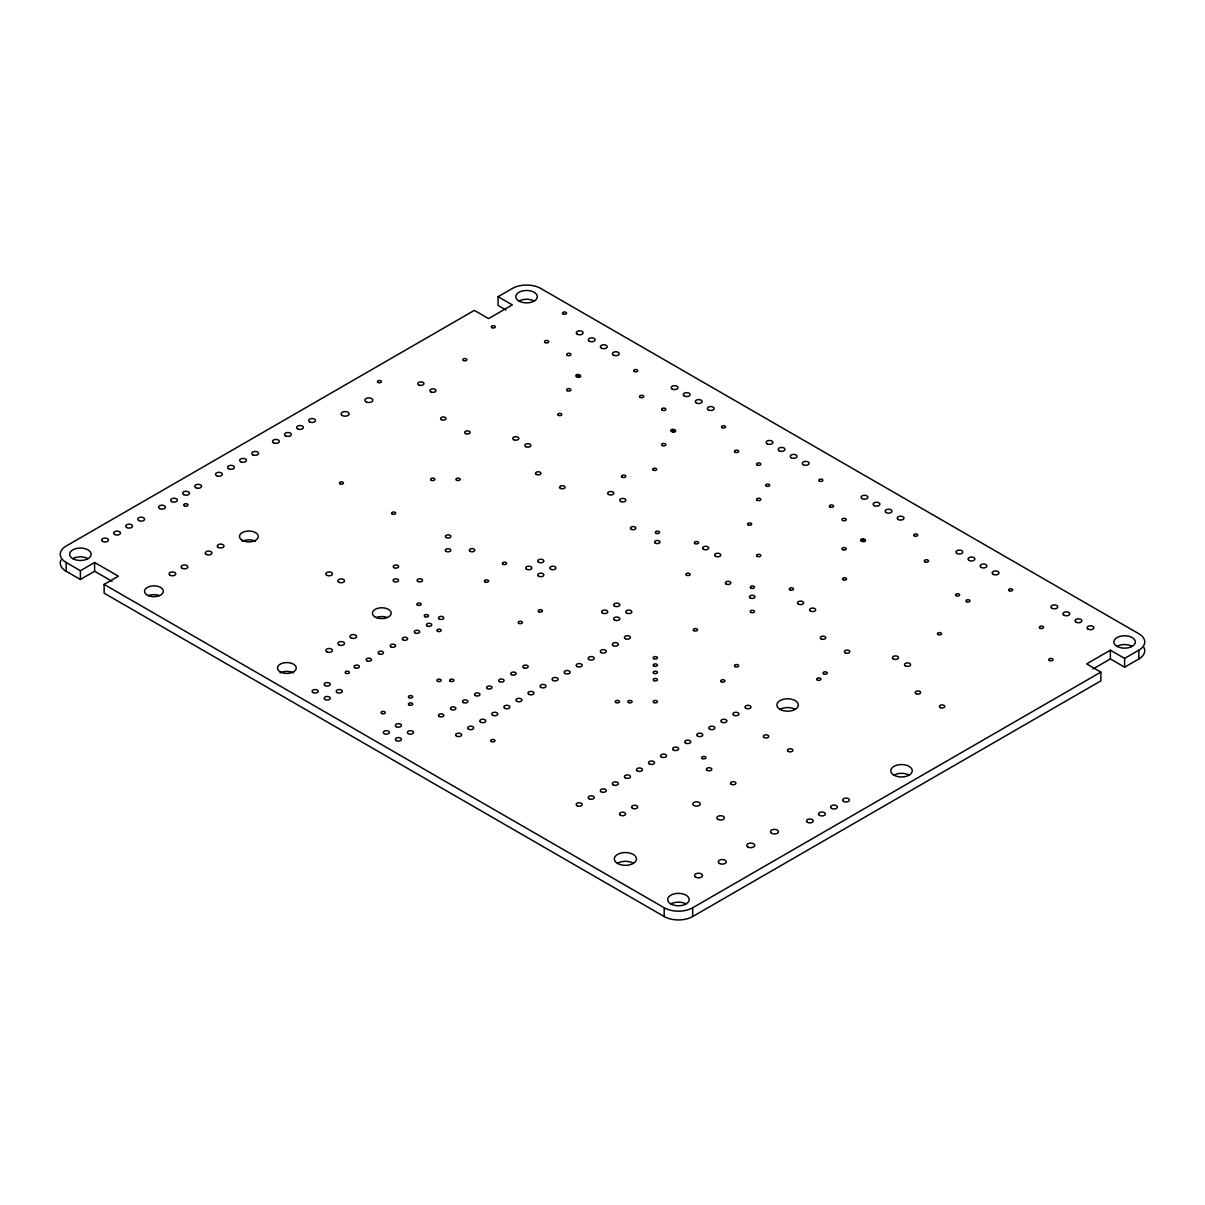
<?xml version="1.0" encoding="UTF-8"?>
<svg xmlns="http://www.w3.org/2000/svg" width="1205" height="1205" viewBox="0 0 1205 1205"><rect width="100%" height="100%" fill="white"/><g stroke="black" fill="none" stroke-linecap="round" stroke-linejoin="round"><path stroke-width="1.5" d="M505.995 310.016L498.072 305.452L498.072 296.671L512.321 288.462A20.139 11.628 0 0 1 540.789 288.462L1138.846 633.74A20.139 11.628 0 0 1 1138.846 650.188L1138.846 658.954L1124.611 667.178L1110.377 658.954L1092.965 669.001M498.072 296.671L512.321 304.895L488.582 318.602L474.348 310.378L66.155 546.046A20.139 11.628 0 0 0 66.155 562.494L80.389 570.718L94.623 562.494L118.361 576.186L104.127 584.41L104.127 593.176L664.211 916.538A20.139 11.628 0 0 0 692.679 916.538L1100.873 680.87L1100.873 672.104L1086.639 663.88L1110.377 650.188L1124.611 658.397L1138.846 650.188M60.943 560.024A20.139 11.628 0 0 0 66.155 571.26L80.389 579.485L94.623 571.26L112.035 581.307M104.127 584.41L664.211 907.772A20.139 11.628 0 0 0 692.679 907.772L1100.873 672.104M1124.611 658.397L1124.611 667.178M1110.377 650.188L1110.377 658.954M692.679 907.772L692.679 916.538M664.211 907.772L664.211 916.538M94.623 562.494L94.623 571.26M80.389 570.718L80.389 579.485M66.155 562.494L66.155 571.26M1144.057 647.718A20.139 11.628 0 0 1 1138.846 658.954M670.854 903.946A10.74 6.206 0 0 0 688.823 901.159A10.74 6.206 0 0 0 675.659 893.568A10.74 6.206 0 0 0 670.854 903.946A10.74 6.206 0 0 1 686.037 903.946M72.797 558.653A10.74 6.206 0 0 0 90.767 555.882A10.74 6.206 0 0 0 77.602 548.275A10.74 6.206 0 0 0 72.797 558.653A10.74 6.206 0 0 1 87.98 558.653M518.963 301.054A10.74 6.206 0 0 0 536.933 298.283A10.74 6.206 0 0 0 523.783 290.691A10.74 6.206 0 0 0 518.963 301.054A10.74 6.206 0 0 1 534.146 301.054M1117.02 646.347A10.74 6.206 0 0 0 1134.99 643.56A10.74 6.206 0 0 0 1121.84 635.969A10.74 6.206 0 0 0 1117.02 646.347A10.74 6.206 0 0 1 1132.203 646.347M893.929 775.146A10.74 6.206 0 0 0 911.899 772.36A10.74 6.206 0 0 0 898.749 764.768A10.74 6.206 0 0 0 893.929 775.146A10.74 6.206 0 0 1 909.127 775.146M780.012 709.368A10.74 6.206 0 0 0 797.981 706.597A10.74 6.206 0 0 0 784.832 699.005A10.74 6.206 0 0 0 780.012 709.368A10.74 6.206 0 0 1 795.21 709.368M617.562 863.172A11.086 6.402 0 0 1 633.227 863.172M148.546 595.601A9.399 5.423 0 0 1 159.361 595.601M280.208 672.932A9.399 5.423 0 0 1 293.508 672.932M376.382 617.517A9.399 5.423 0 0 1 387.197 617.517M242.235 541.391A9.399 5.423 0 0 1 255.535 541.391M750.851 612.396A2.139 1.235 0 0 0 754.42 611.839A2.139 1.235 0 0 0 751.815 610.332A2.139 1.235 0 0 0 750.851 612.396M789.893 589.863A2.139 1.235 0 0 0 793.462 589.305A2.139 1.235 0 0 0 790.841 587.799A2.139 1.235 0 0 0 789.893 589.863M717.984 819.4A3.751 2.169 0 0 0 724.265 818.421A3.751 2.169 0 0 0 719.671 815.77A3.751 2.169 0 0 0 717.984 819.4M273.49 442.792A3.404 1.973 0 0 0 279.183 441.904A3.404 1.973 0 0 0 275.011 439.494A3.404 1.973 0 0 0 273.49 442.792M558.352 415.333A2.018 1.16 0 0 0 561.726 414.806A2.018 1.16 0 0 0 559.256 413.39A2.018 1.16 0 0 0 558.352 415.333M693.899 630.667A2.139 1.235 0 0 0 697.469 630.11A2.139 1.235 0 0 0 694.848 628.603A2.139 1.235 0 0 0 693.899 630.667M817.321 679.997A2.139 1.235 0 0 0 820.891 679.439A2.139 1.235 0 0 0 818.27 677.933A2.139 1.235 0 0 0 817.321 679.997M735.035 666.591A2.139 1.235 0 0 0 738.605 666.049A2.139 1.235 0 0 0 735.984 664.542A2.139 1.235 0 0 0 735.035 666.591M653.291 470.146A2.018 1.16 0 0 0 656.65 469.619A2.018 1.16 0 0 0 654.195 468.203A2.018 1.16 0 0 0 653.291 470.146M626.63 613.074A3.073 1.777 0 0 0 631.751 612.276A3.073 1.777 0 0 0 628.001 610.107A3.073 1.777 0 0 0 626.63 613.074M431.224 480.223A2.139 1.235 0 0 0 434.794 479.68A2.139 1.235 0 0 0 432.173 478.159A2.139 1.235 0 0 0 431.224 480.223M456.544 480.223A2.139 1.235 0 0 0 460.114 479.68A2.139 1.235 0 0 0 457.493 478.159A2.139 1.235 0 0 0 456.544 480.223M184.38 505.814A2.139 1.235 0 0 0 187.95 505.257A2.139 1.235 0 0 0 185.329 503.75A2.139 1.235 0 0 0 184.38 505.814M485.013 581.94A2.139 1.235 0 0 0 488.597 581.382A2.139 1.235 0 0 0 485.976 579.876A2.139 1.235 0 0 0 485.013 581.94M842.626 549.661A2.139 1.235 0 0 0 846.211 549.103A2.139 1.235 0 0 0 843.59 547.597A2.139 1.235 0 0 0 842.626 549.661M475.388 695.556A2.681 1.551 0 0 0 479.876 694.863A2.681 1.551 0 0 0 476.593 692.965A2.681 1.551 0 0 0 475.388 695.556M487.453 688.597A2.681 1.551 0 0 0 491.941 687.904A2.681 1.551 0 0 0 488.643 686.007A2.681 1.551 0 0 0 487.453 688.597M523.618 667.721A2.681 1.551 0 0 0 528.106 667.028A2.681 1.551 0 0 0 524.823 665.13A2.681 1.551 0 0 0 523.618 667.721M390.992 646.844A2.681 1.551 0 0 0 395.496 646.151A2.681 1.551 0 0 0 392.197 644.238A2.681 1.551 0 0 0 390.992 646.844M403.057 639.885A2.681 1.551 0 0 0 407.546 639.177A2.681 1.551 0 0 0 404.262 637.279A2.681 1.551 0 0 0 403.057 639.885M366.892 660.762A2.681 1.551 0 0 0 371.381 660.069A2.681 1.551 0 0 0 368.082 658.171A2.681 1.551 0 0 0 366.892 660.762M451.273 709.489A2.681 1.551 0 0 0 455.776 708.781A2.681 1.551 0 0 0 452.478 706.883A2.681 1.551 0 0 0 451.273 709.489M439.223 716.448A2.681 1.551 0 0 0 443.711 715.755A2.681 1.551 0 0 0 440.428 713.857A2.681 1.551 0 0 0 439.223 716.448M463.338 702.53A2.681 1.551 0 0 0 467.826 701.822A2.681 1.551 0 0 0 464.543 699.924A2.681 1.551 0 0 0 463.338 702.53M427.173 625.952A2.681 1.551 0 0 0 431.661 625.259A2.681 1.551 0 0 0 428.362 623.362A2.681 1.551 0 0 0 427.173 625.952M378.942 653.803A2.681 1.551 0 0 0 383.431 653.11A2.681 1.551 0 0 0 380.147 651.212A2.681 1.551 0 0 0 378.942 653.803M354.827 667.721A2.681 1.551 0 0 0 359.316 667.028A2.681 1.551 0 0 0 356.032 665.13A2.681 1.551 0 0 0 354.827 667.721M415.107 632.911A2.681 1.551 0 0 0 419.596 632.218A2.681 1.551 0 0 0 416.312 630.32A2.681 1.551 0 0 0 415.107 632.911M499.503 681.638A2.681 1.551 0 0 0 503.991 680.946A2.681 1.551 0 0 0 500.708 679.048A2.681 1.551 0 0 0 499.503 681.638M511.553 674.68A2.681 1.551 0 0 0 516.056 673.987A2.681 1.551 0 0 0 512.758 672.089A2.681 1.551 0 0 0 511.553 674.68M439.223 618.993A2.681 1.551 0 0 0 443.711 618.301A2.681 1.551 0 0 0 440.428 616.403A2.681 1.551 0 0 0 439.223 618.993M631.239 529.236A2.726 1.567 0 0 0 635.788 528.528A2.726 1.567 0 0 0 632.459 526.6A2.726 1.567 0 0 0 631.239 529.236M601.37 348.14A3.404 1.973 0 0 0 607.079 347.251A3.404 1.973 0 0 0 602.892 344.841A3.404 1.973 0 0 0 601.37 348.14M601.175 652.598A3.028 1.747 0 0 0 606.22 651.815A3.028 1.747 0 0 0 602.53 649.676A3.028 1.747 0 0 0 601.175 652.598M655.354 543.154A2.726 1.567 0 0 0 659.903 542.461A2.726 1.567 0 0 0 656.574 540.533A2.726 1.567 0 0 0 655.354 543.154M613.42 355.098A3.404 1.973 0 0 0 619.129 354.21A3.404 1.973 0 0 0 614.957 351.8A3.404 1.973 0 0 0 613.42 355.098M748.215 524.943A2.018 1.16 0 0 0 751.589 524.431A2.018 1.16 0 0 0 749.118 523A2.018 1.16 0 0 0 748.215 524.943M602.515 613.074A3.073 1.777 0 0 0 607.651 612.276A3.073 1.777 0 0 0 603.886 610.107A3.073 1.777 0 0 0 602.515 613.074M843.154 579.756A2.018 1.16 0 0 0 846.513 579.228A2.018 1.16 0 0 0 844.042 577.813A2.018 1.16 0 0 0 843.154 579.756M938.077 634.568A2.018 1.16 0 0 0 941.451 634.041A2.018 1.16 0 0 0 938.981 632.61A2.018 1.16 0 0 0 938.077 634.568M206.221 554.345A3.359 1.943 0 0 0 211.839 553.487A3.359 1.943 0 0 0 207.727 551.107A3.359 1.943 0 0 0 206.221 554.345M966.561 601.672A2.018 1.16 0 0 0 969.92 601.159A2.018 1.16 0 0 0 967.464 599.729A2.018 1.16 0 0 0 966.561 601.672M614.565 606.115A3.073 1.777 0 0 0 619.701 605.317A3.073 1.777 0 0 0 615.951 603.148A3.073 1.777 0 0 0 614.565 606.115M956.152 595.677A2.018 1.16 0 0 0 959.526 595.149A2.018 1.16 0 0 0 957.056 593.734A2.018 1.16 0 0 0 956.152 595.677M862.132 541.391A2.018 1.16 0 0 0 865.506 540.864A2.018 1.16 0 0 0 863.036 539.448A2.018 1.16 0 0 0 862.132 541.391M338.831 582.196A3.359 1.943 0 0 0 344.449 581.322A3.359 1.943 0 0 0 340.337 578.957A3.359 1.943 0 0 0 338.831 582.196M861.229 540.864A2.018 1.16 0 0 0 864.603 540.352A2.018 1.16 0 0 0 862.132 538.921A2.018 1.16 0 0 0 861.229 540.864M614.565 620.033A3.073 1.777 0 0 0 619.701 619.234A3.073 1.777 0 0 0 615.951 617.065A3.073 1.777 0 0 0 614.565 620.033M766.305 486.067A2.018 1.16 0 0 0 769.664 485.54A2.018 1.16 0 0 0 767.208 484.124A2.018 1.16 0 0 0 766.305 486.067M672.269 431.782A2.018 1.16 0 0 0 675.644 431.254A2.018 1.16 0 0 0 673.173 429.824A2.018 1.16 0 0 0 672.269 431.782M671.366 431.254A2.018 1.16 0 0 0 674.74 430.727A2.018 1.16 0 0 0 672.269 429.311A2.018 1.16 0 0 0 671.366 431.254M577.346 376.969A2.018 1.16 0 0 0 580.72 376.442A2.018 1.16 0 0 0 578.249 375.026A2.018 1.16 0 0 0 577.346 376.969M576.442 376.442A2.018 1.16 0 0 0 579.816 375.93A2.018 1.16 0 0 0 577.346 374.499A2.018 1.16 0 0 0 576.442 376.442M285.54 435.833A3.404 1.973 0 0 0 291.249 434.945A3.404 1.973 0 0 0 287.061 432.535A3.404 1.973 0 0 0 285.54 435.833M491.911 327.64A2.018 1.16 0 0 0 495.27 327.127A2.018 1.16 0 0 0 492.815 325.696A2.018 1.16 0 0 0 491.911 327.64M764.136 737.505A2.726 1.567 0 0 0 768.7 736.797A2.726 1.567 0 0 0 765.356 734.869A2.726 1.567 0 0 0 764.136 737.505M788.251 751.423A2.726 1.567 0 0 0 792.815 750.715A2.726 1.567 0 0 0 789.471 748.802A2.726 1.567 0 0 0 788.251 751.423M707.184 770.387A2.726 1.567 0 0 0 711.733 769.679A2.726 1.567 0 0 0 708.404 767.751A2.726 1.567 0 0 0 707.184 770.387M613.225 645.639A3.028 1.747 0 0 0 618.286 644.856A3.028 1.747 0 0 0 614.58 642.717A3.028 1.747 0 0 0 613.225 645.639M672.194 389.019A3.404 1.973 0 0 0 677.888 388.146A3.404 1.973 0 0 0 673.716 385.721A3.404 1.973 0 0 0 672.194 389.019M731.284 784.304A2.726 1.567 0 0 0 735.848 783.612A2.726 1.567 0 0 0 732.519 781.684A2.726 1.567 0 0 0 731.284 784.304M441.376 419.626A2.726 1.567 0 0 0 445.94 418.918A2.726 1.567 0 0 0 442.596 416.99A2.726 1.567 0 0 0 441.376 419.626M465.492 433.544A2.726 1.567 0 0 0 470.04 432.836A2.726 1.567 0 0 0 466.712 430.908A2.726 1.567 0 0 0 465.492 433.544M536.3 474.439A2.726 1.567 0 0 0 540.864 473.731A2.726 1.567 0 0 0 537.52 471.803A2.726 1.567 0 0 0 536.3 474.439M560.415 488.356A2.726 1.567 0 0 0 564.979 487.648A2.726 1.567 0 0 0 561.635 485.72A2.726 1.567 0 0 0 560.415 488.356M297.59 428.86A3.404 1.973 0 0 0 303.299 427.986A3.404 1.973 0 0 0 299.126 425.576A3.404 1.973 0 0 0 297.59 428.86M326.781 651.8A3.359 1.943 0 0 0 332.399 650.926A3.359 1.943 0 0 0 328.287 648.561A3.359 1.943 0 0 0 326.781 651.8M309.655 421.901A3.404 1.973 0 0 0 315.364 421.027A3.404 1.973 0 0 0 311.176 418.617A3.404 1.973 0 0 0 309.655 421.901M719.415 863.458A4.007 2.32 0 0 0 726.118 862.418A4.007 2.32 0 0 0 721.223 859.587A4.007 2.32 0 0 0 719.415 863.458M170.056 575.237A3.359 1.943 0 0 0 175.659 574.363A3.359 1.943 0 0 0 171.547 571.998A3.359 1.943 0 0 0 170.056 575.237M695.692 877.165A4.007 2.32 0 0 0 702.394 876.125A4.007 2.32 0 0 0 697.484 873.294A4.007 2.32 0 0 0 695.692 877.165M342.265 415.514A4.007 2.32 0 0 0 348.968 414.475A4.007 2.32 0 0 0 344.058 411.643A4.007 2.32 0 0 0 342.265 415.514M366.004 401.822A4.007 2.32 0 0 0 372.707 400.783A4.007 2.32 0 0 0 367.796 397.951A4.007 2.32 0 0 0 366.004 401.822M182.106 568.278A3.359 1.943 0 0 0 187.724 567.404A3.359 1.943 0 0 0 183.612 565.024A3.359 1.943 0 0 0 182.106 568.278M771.637 833.318A4.007 2.32 0 0 0 778.34 832.278A4.007 2.32 0 0 0 773.429 829.447A4.007 2.32 0 0 0 771.637 833.318M747.898 847.01A4.007 2.32 0 0 0 754.601 845.97A4.007 2.32 0 0 0 749.691 843.139A4.007 2.32 0 0 0 747.898 847.01M216.523 475.674A3.404 1.973 0 0 0 222.232 474.785A3.404 1.973 0 0 0 218.06 472.375A3.404 1.973 0 0 0 216.523 475.674M228.589 468.715A3.404 1.973 0 0 0 234.282 467.826A3.404 1.973 0 0 0 230.11 465.416A3.404 1.973 0 0 0 228.589 468.715M218.271 547.386A3.359 1.943 0 0 0 223.889 546.528A3.359 1.943 0 0 0 219.777 544.148A3.359 1.943 0 0 0 218.271 547.386M240.638 461.756A3.404 1.973 0 0 0 246.347 460.867A3.404 1.973 0 0 0 242.16 458.457A3.404 1.973 0 0 0 240.638 461.756M252.689 454.782A3.404 1.973 0 0 0 258.397 453.908A3.404 1.973 0 0 0 254.225 451.498A3.404 1.973 0 0 0 252.689 454.782M159.572 508.555A3.404 1.973 0 0 0 165.281 507.667A3.404 1.973 0 0 0 161.093 505.257A3.404 1.973 0 0 0 159.572 508.555M589.109 798.764A3.028 1.747 0 0 0 594.17 797.981A3.028 1.747 0 0 0 590.465 795.842A3.028 1.747 0 0 0 589.109 798.764M171.622 501.596A3.404 1.973 0 0 0 177.331 500.708A3.404 1.973 0 0 0 173.159 498.298A3.404 1.973 0 0 0 171.622 501.596M183.687 494.637A3.404 1.973 0 0 0 189.381 493.749A3.404 1.973 0 0 0 185.209 491.339A3.404 1.973 0 0 0 183.687 494.637M709.67 729.161A3.028 1.747 0 0 0 714.731 728.377A3.028 1.747 0 0 0 711.025 726.238A3.028 1.747 0 0 0 709.67 729.161M195.737 487.679A3.404 1.973 0 0 0 201.446 486.79A3.404 1.973 0 0 0 197.259 484.38A3.404 1.973 0 0 0 195.737 487.679M637.34 770.929A3.028 1.747 0 0 0 642.386 770.146A3.028 1.747 0 0 0 638.695 768.007A3.028 1.747 0 0 0 637.34 770.929M102.606 541.437A3.404 1.973 0 0 0 108.314 540.563A3.404 1.973 0 0 0 104.142 538.153A3.404 1.973 0 0 0 102.606 541.437M114.671 534.478A3.404 1.973 0 0 0 120.364 533.589A3.404 1.973 0 0 0 116.192 531.179A3.404 1.973 0 0 0 114.671 534.478M126.721 527.519A3.404 1.973 0 0 0 132.43 526.63A3.404 1.973 0 0 0 128.257 524.22A3.404 1.973 0 0 0 126.721 527.519M138.786 520.56A3.404 1.973 0 0 0 144.48 519.671A3.404 1.973 0 0 0 140.307 517.261A3.404 1.973 0 0 0 138.786 520.56M577.255 334.207A3.404 1.973 0 0 0 582.964 333.333A3.404 1.973 0 0 0 578.792 330.923A3.404 1.973 0 0 0 577.255 334.207M589.32 341.181A3.404 1.973 0 0 0 595.014 340.292A3.404 1.973 0 0 0 590.842 337.882A3.404 1.973 0 0 0 589.32 341.181M803.283 464.708A3.404 1.973 0 0 0 808.992 463.82A3.404 1.973 0 0 0 804.82 461.41A3.404 1.973 0 0 0 803.283 464.708M721.735 722.202A3.028 1.747 0 0 0 726.781 721.418A3.028 1.747 0 0 0 723.09 719.28A3.028 1.747 0 0 0 721.735 722.202M862.042 498.629A3.404 1.973 0 0 0 867.751 497.755A3.404 1.973 0 0 0 863.578 495.345A3.404 1.973 0 0 0 862.042 498.629M874.107 505.603A3.404 1.973 0 0 0 879.801 504.714A3.404 1.973 0 0 0 875.628 502.304A3.404 1.973 0 0 0 874.107 505.603M886.157 512.562A3.404 1.973 0 0 0 891.866 511.673A3.404 1.973 0 0 0 887.693 509.263A3.404 1.973 0 0 0 886.157 512.562M649.39 763.955A3.028 1.747 0 0 0 654.451 763.187A3.028 1.747 0 0 0 650.745 761.048A3.028 1.747 0 0 0 649.39 763.955M898.222 519.521A3.404 1.973 0 0 0 903.916 518.632A3.404 1.973 0 0 0 899.743 516.222A3.404 1.973 0 0 0 898.222 519.521M956.981 553.441A3.404 1.973 0 0 0 962.675 552.553A3.404 1.973 0 0 0 958.502 550.143A3.404 1.973 0 0 0 956.981 553.441M969.031 560.4A3.404 1.973 0 0 0 974.74 559.527A3.404 1.973 0 0 0 970.567 557.102A3.404 1.973 0 0 0 969.031 560.4M456.499 736.119A3.028 1.747 0 0 0 461.545 735.336A3.028 1.747 0 0 0 457.855 733.197A3.028 1.747 0 0 0 456.499 736.119M981.096 567.359A3.404 1.973 0 0 0 986.79 566.486A3.404 1.973 0 0 0 982.617 564.076A3.404 1.973 0 0 0 981.096 567.359M993.146 574.318A3.404 1.973 0 0 0 998.855 573.444A3.404 1.973 0 0 0 994.667 571.034A3.404 1.973 0 0 0 993.146 574.318M1051.905 608.254A3.404 1.973 0 0 0 1057.613 607.365A3.404 1.973 0 0 0 1053.441 604.955A3.404 1.973 0 0 0 1051.905 608.254M1063.955 615.213A3.404 1.973 0 0 0 1069.663 614.324A3.404 1.973 0 0 0 1065.491 611.914A3.404 1.973 0 0 0 1063.955 615.213M1076.02 622.172A3.404 1.973 0 0 0 1081.728 621.283A3.404 1.973 0 0 0 1077.541 618.873A3.404 1.973 0 0 0 1076.02 622.172M1088.07 629.131A3.404 1.973 0 0 0 1093.779 628.242A3.404 1.973 0 0 0 1089.606 625.832A3.404 1.973 0 0 0 1088.07 629.131M843.636 801.446A3.404 1.973 0 0 0 849.329 800.557A3.404 1.973 0 0 0 845.157 798.147A3.404 1.973 0 0 0 843.636 801.446M831.571 808.404A3.404 1.973 0 0 0 837.279 807.516A3.404 1.973 0 0 0 833.107 805.106A3.404 1.973 0 0 0 831.571 808.404M819.521 815.363A3.404 1.973 0 0 0 825.229 814.49A3.404 1.973 0 0 0 821.042 812.065A3.404 1.973 0 0 0 819.521 815.363M807.455 822.322A3.404 1.973 0 0 0 813.164 821.449A3.404 1.973 0 0 0 808.992 819.038A3.404 1.973 0 0 0 807.455 822.322M417.909 581.458A2.726 1.567 0 0 0 422.458 580.75A2.726 1.567 0 0 0 419.129 578.822A2.726 1.567 0 0 0 417.909 581.458M394.035 567.676A2.726 1.567 0 0 0 398.584 566.968A2.726 1.567 0 0 0 395.255 565.04A2.726 1.567 0 0 0 394.035 567.676M393.914 581.518A2.726 1.567 0 0 0 398.463 580.825A2.726 1.567 0 0 0 395.135 578.897A2.726 1.567 0 0 0 393.914 581.518M470.116 551.318A2.726 1.567 0 0 0 474.68 550.61A2.726 1.567 0 0 0 471.336 548.682A2.726 1.567 0 0 0 470.116 551.318M446.242 537.535A2.726 1.567 0 0 0 450.806 536.827A2.726 1.567 0 0 0 447.462 534.899A2.726 1.567 0 0 0 446.242 537.535M446.121 551.378A2.726 1.567 0 0 0 450.685 550.67A2.726 1.567 0 0 0 447.341 548.742A2.726 1.567 0 0 0 446.121 551.378M437.551 681.217A2.139 1.235 0 0 0 441.12 680.659A2.139 1.235 0 0 0 438.515 679.153A2.139 1.235 0 0 0 437.551 681.217M526.57 569.227A3.073 1.777 0 0 0 531.706 568.429A3.073 1.777 0 0 0 527.941 566.26A3.073 1.777 0 0 0 526.57 569.227M350.896 637.882A3.359 1.943 0 0 0 356.499 637.008A3.359 1.943 0 0 0 352.387 634.643A3.359 1.943 0 0 0 350.896 637.882M538.62 562.268A3.073 1.777 0 0 0 543.756 561.47A3.073 1.777 0 0 0 540.006 559.301A3.073 1.777 0 0 0 538.62 562.268M916.026 693.658A2.726 1.567 0 0 0 920.59 692.95A2.726 1.567 0 0 0 917.246 691.022A2.726 1.567 0 0 0 916.026 693.658M653.803 673.294A2.139 1.235 0 0 0 657.373 672.751A2.139 1.235 0 0 0 654.767 671.23A2.139 1.235 0 0 0 653.803 673.294M924.913 561.846A2.139 1.235 0 0 0 928.483 561.289A2.139 1.235 0 0 0 925.877 559.783A2.139 1.235 0 0 0 924.913 561.846M779.168 450.791A3.404 1.973 0 0 0 784.877 449.902A3.404 1.973 0 0 0 780.704 447.492A3.404 1.973 0 0 0 779.168 450.791M1039.9 628.227A2.139 1.235 0 0 0 1043.47 627.669A2.139 1.235 0 0 0 1040.849 626.163A2.139 1.235 0 0 0 1039.9 628.227M940.141 707.576A2.726 1.567 0 0 0 944.69 706.883A2.726 1.567 0 0 0 941.361 704.955A2.726 1.567 0 0 0 940.141 707.576M823.648 673.911A2.139 1.235 0 0 0 827.217 673.354A2.139 1.235 0 0 0 824.597 671.848A2.139 1.235 0 0 0 823.648 673.911M653.803 702.53A2.139 1.235 0 0 0 657.373 701.973A2.139 1.235 0 0 0 654.767 700.467A2.139 1.235 0 0 0 653.803 702.53M628.483 702.53A2.139 1.235 0 0 0 632.053 701.973A2.139 1.235 0 0 0 629.447 700.467A2.139 1.235 0 0 0 628.483 702.53M1049.389 660.506A2.139 1.235 0 0 0 1052.959 659.948A2.139 1.235 0 0 0 1050.353 658.442A2.139 1.235 0 0 0 1049.389 660.506M693.869 805.482A3.751 2.169 0 0 0 700.15 804.503A3.751 2.169 0 0 0 695.556 801.852A3.751 2.169 0 0 0 693.869 805.482M702.334 758.563A2.139 1.235 0 0 0 705.904 758.005A2.139 1.235 0 0 0 703.283 756.499A2.139 1.235 0 0 0 702.334 758.563M563.112 313.948A2.018 1.16 0 0 0 566.471 313.421A2.018 1.16 0 0 0 564 311.99A2.018 1.16 0 0 0 563.112 313.948M634.297 371.486A2.018 1.16 0 0 0 637.671 370.974A2.018 1.16 0 0 0 635.201 369.543A2.018 1.16 0 0 0 634.297 371.486M722.111 427.67A2.018 1.16 0 0 0 725.485 427.142A2.018 1.16 0 0 0 723.015 425.726A2.018 1.16 0 0 0 722.111 427.67M819.415 481.096A2.018 1.16 0 0 0 822.789 480.584A2.018 1.16 0 0 0 820.319 479.153A2.018 1.16 0 0 0 819.415 481.096M538.62 576.186A3.073 1.777 0 0 0 543.756 575.388A3.073 1.777 0 0 0 540.006 573.219A3.073 1.777 0 0 0 538.62 576.186M914.339 535.909A2.018 1.16 0 0 0 917.713 535.382A2.018 1.16 0 0 0 915.243 533.966A2.018 1.16 0 0 0 914.339 535.909M1009.278 590.721A2.018 1.16 0 0 0 1012.637 590.194A2.018 1.16 0 0 0 1010.182 588.778A2.018 1.16 0 0 0 1009.278 590.721M502.952 564.271A2.139 1.235 0 0 0 506.522 563.729A2.139 1.235 0 0 0 503.916 562.223A2.139 1.235 0 0 0 502.952 564.271M550.685 569.227A3.073 1.777 0 0 0 555.821 568.429A3.073 1.777 0 0 0 552.056 566.26A3.073 1.777 0 0 0 550.685 569.227M345.775 673.294A2.139 1.235 0 0 0 349.345 672.736A2.139 1.235 0 0 0 346.724 671.23A2.139 1.235 0 0 0 345.775 673.294M409.067 704.97A2.139 1.235 0 0 0 412.637 704.413A2.139 1.235 0 0 0 410.016 702.907A2.139 1.235 0 0 0 409.067 704.97M450.203 681.217A2.139 1.235 0 0 0 453.788 680.659A2.139 1.235 0 0 0 451.167 679.153A2.139 1.235 0 0 0 450.203 681.217M424.898 616.659A2.139 1.235 0 0 0 428.468 616.101A2.139 1.235 0 0 0 425.847 614.595A2.139 1.235 0 0 0 424.898 616.659M381.639 713.496A2.139 1.235 0 0 0 385.208 712.938A2.139 1.235 0 0 0 382.603 711.432A2.139 1.235 0 0 0 381.639 713.496M409.067 697.665A2.139 1.235 0 0 0 412.637 697.108A2.139 1.235 0 0 0 410.016 695.601A2.139 1.235 0 0 0 409.067 697.665M893.327 658.909A3.073 1.777 0 0 0 898.463 658.126A3.073 1.777 0 0 0 894.713 655.957A3.073 1.777 0 0 0 893.327 658.909M632.459 808.269A3.073 1.777 0 0 0 637.596 807.471A3.073 1.777 0 0 0 633.845 805.302A3.073 1.777 0 0 0 632.459 808.269M684.244 395.978A3.404 1.973 0 0 0 689.953 395.104A3.404 1.973 0 0 0 685.765 392.694A3.404 1.973 0 0 0 684.244 395.978M620.409 815.228A3.073 1.777 0 0 0 625.546 814.429A3.073 1.777 0 0 0 621.78 812.26A3.073 1.777 0 0 0 620.409 815.228M312.984 692.544A3.073 1.777 0 0 0 318.105 691.745A3.073 1.777 0 0 0 314.354 689.576A3.073 1.777 0 0 0 312.984 692.544M696.294 402.937A3.404 1.973 0 0 0 702.003 402.063A3.404 1.973 0 0 0 697.831 399.653A3.404 1.973 0 0 0 696.294 402.937M325.034 685.585A3.073 1.777 0 0 0 330.17 684.786A3.073 1.777 0 0 0 326.404 682.617A3.073 1.777 0 0 0 325.034 685.585M325.034 699.503A3.073 1.777 0 0 0 330.17 698.704A3.073 1.777 0 0 0 326.404 696.535A3.073 1.777 0 0 0 325.034 699.503M708.359 409.896A3.404 1.973 0 0 0 714.068 409.022A3.404 1.973 0 0 0 709.881 406.612A3.404 1.973 0 0 0 708.359 409.896M337.099 692.544A3.073 1.777 0 0 0 342.22 691.745A3.073 1.777 0 0 0 338.469 689.576A3.073 1.777 0 0 0 337.099 692.544M384.169 733.649A3.073 1.777 0 0 0 389.305 732.851A3.073 1.777 0 0 0 385.555 730.682A3.073 1.777 0 0 0 384.169 733.649M396.234 726.69A3.073 1.777 0 0 0 401.37 725.892A3.073 1.777 0 0 0 397.605 723.723A3.073 1.777 0 0 0 396.234 726.69M396.234 740.608A3.073 1.777 0 0 0 401.37 739.81A3.073 1.777 0 0 0 397.605 737.641A3.073 1.777 0 0 0 396.234 740.608M408.284 733.649A3.073 1.777 0 0 0 413.42 732.851A3.073 1.777 0 0 0 409.67 730.682A3.073 1.777 0 0 0 408.284 733.649M430.742 391.836A3.073 1.777 0 0 0 435.879 391.053A3.073 1.777 0 0 0 432.113 388.884A3.073 1.777 0 0 0 430.742 391.836M791.233 457.749A3.404 1.973 0 0 0 796.942 456.861A3.404 1.973 0 0 0 792.754 454.451A3.404 1.973 0 0 0 791.233 457.749M418.677 384.877A3.073 1.777 0 0 0 423.814 384.094A3.073 1.777 0 0 0 420.063 381.91A3.073 1.777 0 0 0 418.677 384.877M525.666 446.648A3.073 1.777 0 0 0 530.803 445.85A3.073 1.777 0 0 0 527.037 443.681A3.073 1.777 0 0 0 525.666 446.648M513.616 439.689A3.073 1.777 0 0 0 518.752 438.891A3.073 1.777 0 0 0 514.987 436.722A3.073 1.777 0 0 0 513.616 439.689M326.781 575.237A3.359 1.943 0 0 0 332.399 574.363A3.359 1.943 0 0 0 328.287 571.998A3.359 1.943 0 0 0 326.781 575.237M620.605 501.461A3.073 1.777 0 0 0 625.726 500.662A3.073 1.777 0 0 0 621.976 498.493A3.073 1.777 0 0 0 620.605 501.461M338.831 644.841A3.359 1.943 0 0 0 344.449 643.967A3.359 1.943 0 0 0 340.337 641.602A3.359 1.943 0 0 0 338.831 644.841M608.54 494.502A3.073 1.777 0 0 0 613.676 493.704A3.073 1.777 0 0 0 609.911 491.535A3.073 1.777 0 0 0 608.54 494.502M715.529 556.258A3.073 1.777 0 0 0 720.665 555.475A3.073 1.777 0 0 0 716.9 553.306A3.073 1.777 0 0 0 715.529 556.258M703.479 549.299A3.073 1.777 0 0 0 708.6 548.501A3.073 1.777 0 0 0 704.85 546.332A3.073 1.777 0 0 0 703.479 549.299M810.453 611.071A3.073 1.777 0 0 0 815.589 610.272A3.073 1.777 0 0 0 811.839 608.103A3.073 1.777 0 0 0 810.453 611.071M798.403 604.112A3.073 1.777 0 0 0 803.539 603.313A3.073 1.777 0 0 0 799.774 601.144A3.073 1.777 0 0 0 798.403 604.112M905.392 665.883A3.073 1.777 0 0 0 910.513 665.085A3.073 1.777 0 0 0 906.763 662.916A3.073 1.777 0 0 0 905.392 665.883M653.803 680.599A2.139 1.235 0 0 0 657.373 680.057A2.139 1.235 0 0 0 654.767 678.536A2.139 1.235 0 0 0 653.803 680.599M615.83 702.53A2.139 1.235 0 0 0 619.4 701.973A2.139 1.235 0 0 0 616.779 700.467A2.139 1.235 0 0 0 615.83 702.53M721.328 681.819A2.139 1.235 0 0 0 724.898 681.277A2.139 1.235 0 0 0 722.277 679.756A2.139 1.235 0 0 0 721.328 681.819M545.142 342.582A2.139 1.235 0 0 0 548.727 342.039A2.139 1.235 0 0 0 546.106 340.518A2.139 1.235 0 0 0 545.142 342.582M567.299 355.37A2.139 1.235 0 0 0 570.869 354.827A2.139 1.235 0 0 0 568.263 353.306A2.139 1.235 0 0 0 567.299 355.37M567.299 390.706A2.139 1.235 0 0 0 570.869 390.149A2.139 1.235 0 0 0 568.263 388.643A2.139 1.235 0 0 0 567.299 390.706M622.157 477.18A2.139 1.235 0 0 0 625.726 476.638A2.139 1.235 0 0 0 623.121 475.116A2.139 1.235 0 0 0 622.157 477.18M767.118 443.832A3.404 1.973 0 0 0 772.827 442.943A3.404 1.973 0 0 0 768.639 440.533A3.404 1.973 0 0 0 767.118 443.832M655.912 533.212A2.139 1.235 0 0 0 659.481 532.67A2.139 1.235 0 0 0 656.876 531.149A2.139 1.235 0 0 0 655.912 533.212M726.163 584.048A2.726 1.567 0 0 0 730.727 583.341A2.726 1.567 0 0 0 727.383 581.413A2.726 1.567 0 0 0 726.163 584.048M750.278 597.966A2.726 1.567 0 0 0 754.842 597.258A2.726 1.567 0 0 0 751.498 595.33A2.726 1.567 0 0 0 750.278 597.966M653.803 658.683A2.139 1.235 0 0 0 657.373 658.126A2.139 1.235 0 0 0 654.767 656.62A2.139 1.235 0 0 0 653.803 658.683M640.081 397.394A2.139 1.235 0 0 0 643.666 396.852A2.139 1.235 0 0 0 641.045 395.33A2.139 1.235 0 0 0 640.081 397.394M662.238 410.197A2.139 1.235 0 0 0 665.808 409.64A2.139 1.235 0 0 0 663.202 408.133A2.139 1.235 0 0 0 662.238 410.197M662.238 445.519A2.139 1.235 0 0 0 665.808 444.961A2.139 1.235 0 0 0 663.202 443.455A2.139 1.235 0 0 0 662.238 445.519M694.954 543.576A2.139 1.235 0 0 0 698.523 543.018A2.139 1.235 0 0 0 695.903 541.512A2.139 1.235 0 0 0 694.954 543.576M821.087 638.861A2.726 1.567 0 0 0 825.651 638.153A2.726 1.567 0 0 0 822.322 636.225A2.726 1.567 0 0 0 821.087 638.861M686.504 575.237A2.139 1.235 0 0 0 690.073 574.68A2.139 1.235 0 0 0 687.468 573.173A2.139 1.235 0 0 0 686.504 575.237M653.803 665.988A2.139 1.235 0 0 0 657.373 665.431A2.139 1.235 0 0 0 654.767 663.925A2.139 1.235 0 0 0 653.803 665.988M735.035 452.206A2.139 1.235 0 0 0 738.605 451.664A2.139 1.235 0 0 0 735.984 450.158A2.139 1.235 0 0 0 735.035 452.206M845.202 652.779A2.726 1.567 0 0 0 849.766 652.071A2.726 1.567 0 0 0 846.422 650.143A2.726 1.567 0 0 0 845.202 652.779M757.177 465.01A2.139 1.235 0 0 0 760.747 464.452A2.139 1.235 0 0 0 758.141 462.946A2.139 1.235 0 0 0 757.177 465.01M757.192 500.331A2.139 1.235 0 0 0 760.762 499.774A2.139 1.235 0 0 0 758.141 498.268A2.139 1.235 0 0 0 757.192 500.331M757.177 556.364A2.139 1.235 0 0 0 760.747 555.806A2.139 1.235 0 0 0 758.141 554.3A2.139 1.235 0 0 0 757.177 556.364M750.851 588.025A2.139 1.235 0 0 0 754.42 587.483A2.139 1.235 0 0 0 751.815 585.976A2.139 1.235 0 0 0 750.851 588.025M468.549 729.161A3.028 1.747 0 0 0 473.61 728.377A3.028 1.747 0 0 0 469.905 726.238A3.028 1.747 0 0 0 468.549 729.161M577.059 805.723A3.028 1.747 0 0 0 582.105 804.94A3.028 1.747 0 0 0 578.415 802.801A3.028 1.747 0 0 0 577.059 805.723M613.225 784.847A3.028 1.747 0 0 0 618.286 784.063A3.028 1.747 0 0 0 614.58 781.925A3.028 1.747 0 0 0 613.225 784.847M625.29 777.888A3.028 1.747 0 0 0 630.336 777.105A3.028 1.747 0 0 0 626.63 774.966A3.028 1.747 0 0 0 625.29 777.888M661.455 756.996A3.028 1.747 0 0 0 666.501 756.213A3.028 1.747 0 0 0 662.81 754.089A3.028 1.747 0 0 0 661.455 756.996M492.664 715.243A3.028 1.747 0 0 0 497.725 714.46A3.028 1.747 0 0 0 494.02 712.321A3.028 1.747 0 0 0 492.664 715.243M480.614 722.202A3.028 1.747 0 0 0 485.66 721.418A3.028 1.747 0 0 0 481.97 719.28A3.028 1.747 0 0 0 480.614 722.202M504.729 708.284A3.028 1.747 0 0 0 509.775 707.501A3.028 1.747 0 0 0 506.07 705.362A3.028 1.747 0 0 0 504.729 708.284M601.175 791.805A3.028 1.747 0 0 0 606.22 791.022A3.028 1.747 0 0 0 602.53 788.883A3.028 1.747 0 0 0 601.175 791.805M673.505 750.037A3.028 1.747 0 0 0 678.566 749.254A3.028 1.747 0 0 0 674.86 747.13A3.028 1.747 0 0 0 673.505 750.037M685.57 743.078A3.028 1.747 0 0 0 690.616 742.295A3.028 1.747 0 0 0 686.91 740.156A3.028 1.747 0 0 0 685.57 743.078M697.62 736.119A3.028 1.747 0 0 0 702.666 735.336A3.028 1.747 0 0 0 698.975 733.197A3.028 1.747 0 0 0 697.62 736.119M733.785 715.243A3.028 1.747 0 0 0 738.846 714.46A3.028 1.747 0 0 0 735.14 712.321A3.028 1.747 0 0 0 733.785 715.243M745.85 708.284A3.028 1.747 0 0 0 750.896 707.501A3.028 1.747 0 0 0 747.19 705.362A3.028 1.747 0 0 0 745.85 708.284M540.894 687.392A3.028 1.747 0 0 0 545.94 686.609A3.028 1.747 0 0 0 542.25 684.485A3.028 1.747 0 0 0 540.894 687.392M528.829 694.351A3.028 1.747 0 0 0 533.89 693.568A3.028 1.747 0 0 0 530.185 691.444A3.028 1.747 0 0 0 528.829 694.351M516.779 701.31A3.028 1.747 0 0 0 521.825 700.542A3.028 1.747 0 0 0 518.135 698.403A3.028 1.747 0 0 0 516.779 701.31M565.009 673.475A3.028 1.747 0 0 0 570.055 672.691A3.028 1.747 0 0 0 566.35 670.552A3.028 1.747 0 0 0 565.009 673.475M552.944 680.433A3.028 1.747 0 0 0 558.005 679.65A3.028 1.747 0 0 0 554.3 677.511A3.028 1.747 0 0 0 552.944 680.433M589.109 659.557A3.028 1.747 0 0 0 594.17 658.774A3.028 1.747 0 0 0 590.465 656.635A3.028 1.747 0 0 0 589.109 659.557M577.059 666.516A3.028 1.747 0 0 0 582.105 665.732A3.028 1.747 0 0 0 578.415 663.594A3.028 1.747 0 0 0 577.059 666.516M625.29 638.68A3.028 1.747 0 0 0 630.336 637.897A3.028 1.747 0 0 0 626.63 635.758A3.028 1.747 0 0 0 625.29 638.68M377.993 382.452A2.018 1.16 0 0 0 381.367 381.925A2.018 1.16 0 0 0 378.897 380.509A2.018 1.16 0 0 0 377.993 382.452M392.227 513.993A2.018 1.16 0 0 0 395.601 513.466A2.018 1.16 0 0 0 393.131 512.035A2.018 1.16 0 0 0 392.227 513.993M842.626 520.424A2.139 1.235 0 0 0 846.211 519.867A2.139 1.235 0 0 0 843.59 518.361A2.139 1.235 0 0 0 842.626 520.424M340.021 483.838A2.018 1.16 0 0 0 343.395 483.326A2.018 1.16 0 0 0 340.925 481.895A2.018 1.16 0 0 0 340.021 483.838M518.783 623.346A2.139 1.235 0 0 0 522.352 622.804A2.139 1.235 0 0 0 519.732 621.298A2.139 1.235 0 0 0 518.783 623.346M491.354 741.512A2.139 1.235 0 0 0 494.924 740.955A2.139 1.235 0 0 0 492.303 739.448A2.139 1.235 0 0 0 491.354 741.512M417.502 605.091A2.139 1.235 0 0 0 421.072 604.533A2.139 1.235 0 0 0 418.466 603.027A2.139 1.235 0 0 0 417.502 605.091M538.816 611.779A2.139 1.235 0 0 0 542.386 611.236A2.139 1.235 0 0 0 539.78 609.715A2.139 1.235 0 0 0 538.816 611.779M437.551 631.269A2.139 1.235 0 0 0 441.12 630.727A2.139 1.235 0 0 0 438.515 629.206A2.139 1.235 0 0 0 437.551 631.269M617.562 863.458A11.086 6.402 0 0 0 636.104 860.581A11.086 6.402 0 0 0 622.533 852.748A11.086 6.402 0 0 0 617.562 863.458M147.311 595.104A9.399 5.423 0 0 0 163.036 592.664A9.399 5.423 0 0 0 151.529 586.022A9.399 5.423 0 0 0 147.311 595.104M280.208 671.833A9.399 5.423 0 0 0 295.933 669.393A9.399 5.423 0 0 0 284.425 662.75A9.399 5.423 0 0 0 280.208 671.833M375.147 617.02A9.399 5.423 0 0 0 390.872 614.595A9.399 5.423 0 0 0 379.349 607.953A9.399 5.423 0 0 0 375.147 617.02M242.235 540.292A9.399 5.423 0 0 0 257.96 537.867A9.399 5.423 0 0 0 246.453 531.209A9.399 5.423 0 0 0 242.235 540.292M829.974 507.034A2.139 1.235 0 0 0 833.544 506.477A2.139 1.235 0 0 0 830.938 504.97A2.139 1.235 0 0 0 829.974 507.034M463.428 360.521A2.018 1.16 0 0 0 466.802 360.009A2.018 1.16 0 0 0 464.332 358.578A2.018 1.16 0 0 0 463.428 360.521"/></g></svg>
